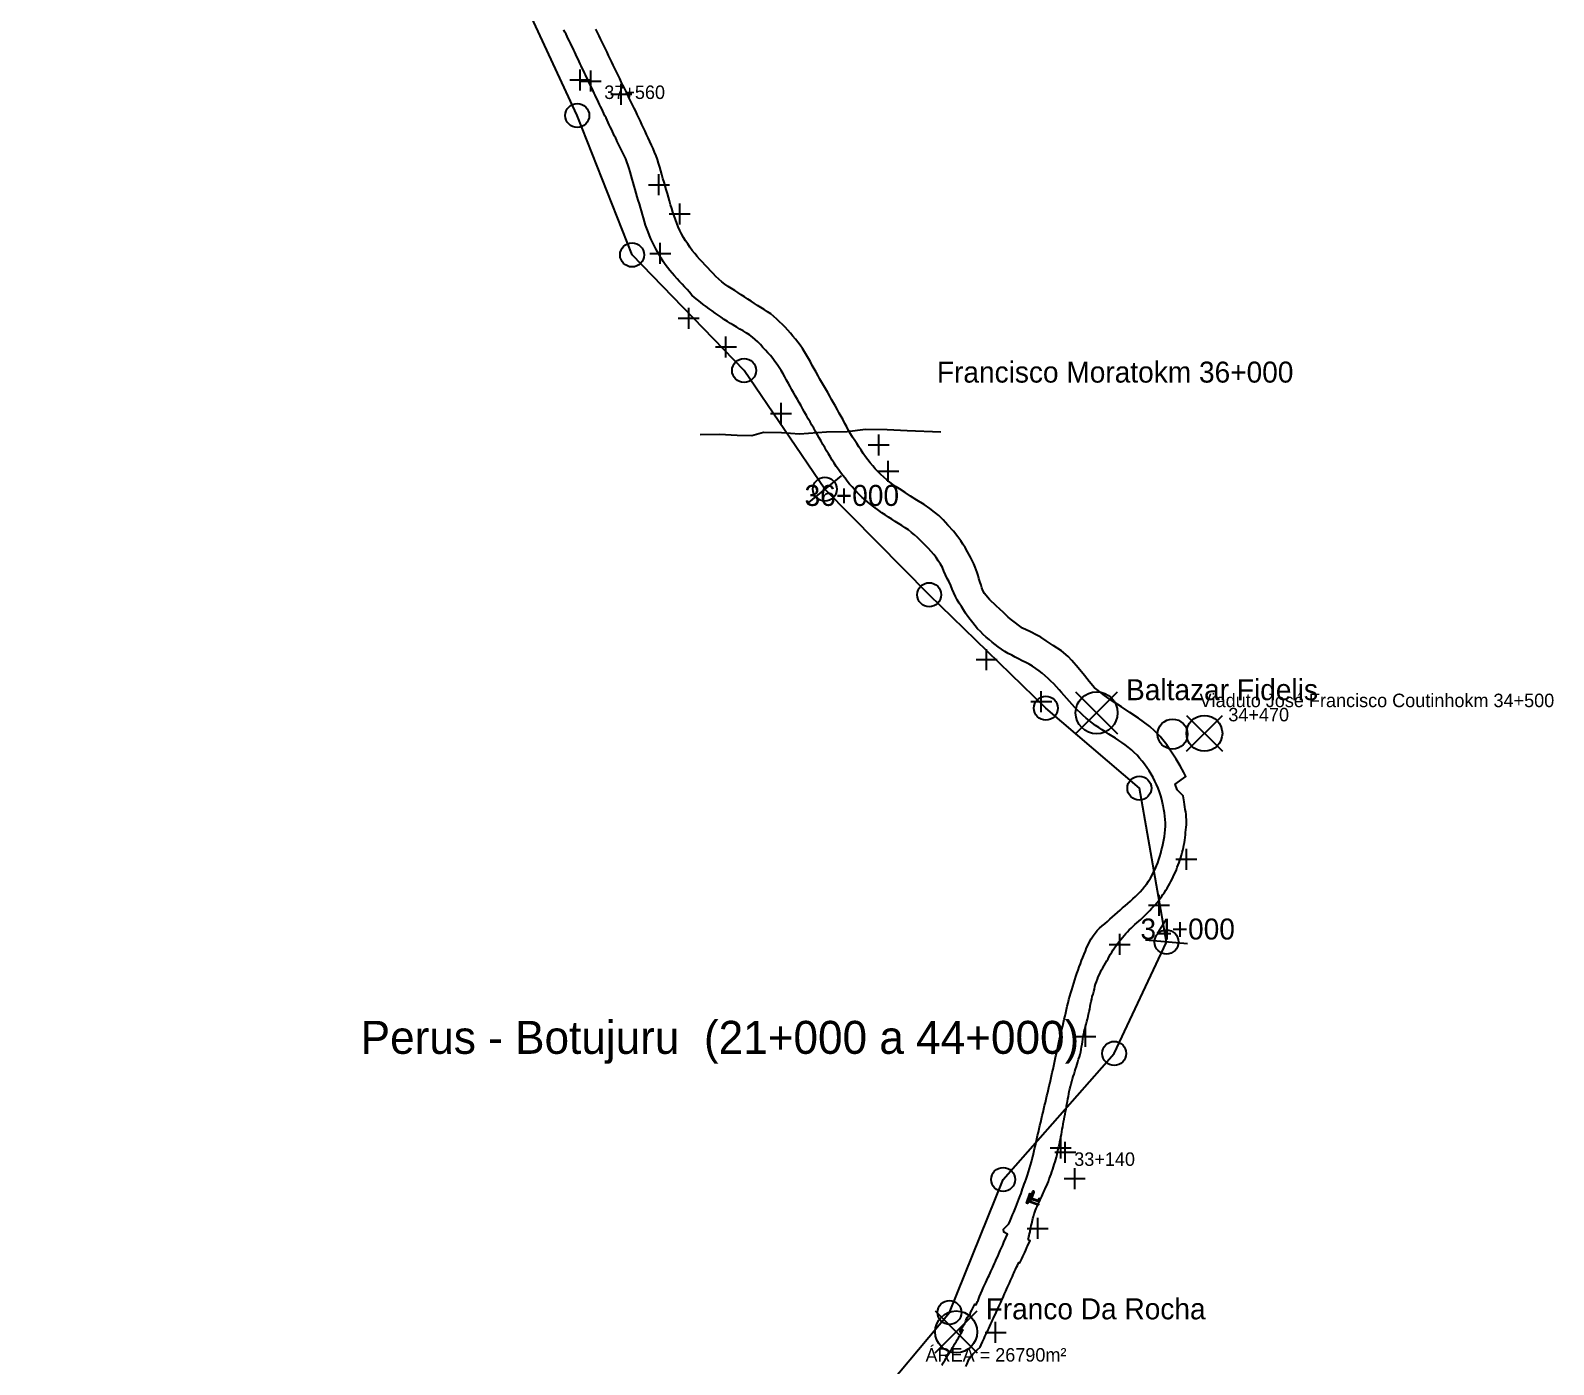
# Model space of a CAD drawing. Header units: metres. Extents: x 286341 to 332373, y 7396700 to 7466215.
# Drawn here: x 320053 to 325132, y 7418545 to 7422994 of the extents above; entities that cross this region are included whole.
import ezdxf

# ---------------------------------------------------------------- set-up
doc = ezdxf.new("R2010")
doc.units = ezdxf.units.M
for name, color, linetype in [('00-EIXO-TIC-RODAPE', 1, 'Continuous'), ('01-ESTACAS-MARCACAO', 3, 'Continuous'), ('02-TRECHOS-DIVISAO', 3, 'Continuous'), ('05-ESTACOES-LINHA7', 4, 'Continuous'), ('07-OBRAS-DE-ARTE', 30, 'Continuous'), ('08-VIADUTOS-NOMES', 30, 'Continuous'), ('09-PASSARELAS', 4, 'Continuous'), ('10-DRENAGEM-BUEIROS', 5, 'Continuous'), ('11-LIMITE-MUNICIPIOS', 8, 'Continuous'), ('12-FAIXA-DOMINIO', 9, 'Continuous'), ('13-DESAPROPRIACAO', 2, 'Continuous'), ('14-TIC-EIXO-REFERENCIA', 1, 'Continuous')]:
    doc.layers.add(name, color=color, linetype=linetype)

msp = doc.modelspace()

# ---------------------------------------------------------------- linework, layer by layer
at = {"layer": '00-EIXO-TIC-RODAPE'}
msp.add_lwpolyline([(320053.5, 7413747.2), (320393.3, 7414177.8), (320531.2, 7414705.6), (320849, 7415031.1), (321211.2, 7415439.1), (321430.1, 7415803.1), (321599.9, 7416261.8), (321754.1, 7416738.1), (321882.3, 7417205.2), (322087.7, 7417699.8), (322397.3, 7418147.9), (322847.7, 7418396.5), (323117.5, 7418718.8), (323296.4, 7419162.6), (323666.9, 7419582.9), (323841.4, 7419954.3), (323750.8, 7420467.3), (323439, 7420733.9), (323050, 7421112.4), (322702, 7421464.2), (322432.8, 7421860.2), (322059.3, 7422245.5), (321876.6, 7422710.5), (321666.3, 7423164.2)], dxfattribs=at)
at = {"layer": '01-ESTACAS-MARCACAO'}
for p, q in [((322756, 7421508.7), (322648, 7421419.6)), ((323911, 7419947.7), (323771.7, 7419960.9))]:
    msp.add_line(p, q, dxfattribs=at)
at = {"layer": '05-ESTACOES-LINHA7'}
for p, q in [((323538.3, 7420648.7), (323678.3, 7420788.7)), ((323538.3, 7420788.7), (323678.3, 7420648.7)), ((323070, 7418584.1), (323210, 7418724.1)), ((323070, 7418724.1), (323210, 7418584.1))]:
    msp.add_line(p, q, dxfattribs=at)
for centre in [(323608.3, 7420718.7), (323140, 7418654.1)]:
    msp.add_circle(centre, 70, dxfattribs=at)
at = {"layer": '07-OBRAS-DE-ARTE'}
for p, q in [((323907.4, 7420590.2), (324027.4, 7420710.2)), ((323907.4, 7420710.2), (324027.4, 7420590.2))]:
    msp.add_line(p, q, dxfattribs=at)
msp.add_circle((323967.4, 7420650.2), 60, dxfattribs=at)
at = {"layer": '08-VIADUTOS-NOMES'}
msp.add_circle((323861.5, 7420647.5), 50, dxfattribs=at)
at = {"layer": '09-PASSARELAS'}
for points in [[(323385.6, 7419115.3), (323385.6, 7419115.3), (323385.6, 7419115.3), (323388.3, 7419114.4), (323380.2, 7419092.2), (323413.5, 7419080.1), (323412.9, 7419078.2), (323380, 7419090.2), (323377.3, 7419082.7), (323374.1, 7419083.9), (323385.6, 7419115.3)], [(323394.8, 7419122.5), (323384.8, 7419095.3), (323385.7, 7419092.3), (323387.1, 7419091.8), (323390, 7419093), (323391.5, 7419097.2), (323411.7, 7419089.6), (323414.1, 7419087.9), (323416.8, 7419095.4), (323418.9, 7419094.2), (323420.1, 7419096.5), (323415.2, 7419099), (323412.5, 7419091.9), (323392.3, 7419099.4), (323400, 7419120.3), (323399, 7419123.3), (323397.7, 7419123.8), (323394.8, 7419122.5)], [(323379.5, 7419090.3), (323412.9, 7419078.2)], [(323380.2, 7419092.2), (323413.5, 7419080.1)], [(323414.7, 7419077.5), (323415.4, 7419079.4), (323413.5, 7419080.1), (323412.9, 7419078.2)], [(323414.7, 7419079.5), (323414.2, 7419077.8), (323413.4, 7419079), (323414.7, 7419079.5)]]:
    msp.add_lwpolyline(points, dxfattribs=at)
at = {"layer": '10-DRENAGEM-BUEIROS'}
for points in [[(321886.7, 7422794), (321886.7, 7422864)], [(321921.7, 7422790.5), (321921.7, 7422860.5)], [(321851.7, 7422829), (321921.7, 7422829)], [(321886.7, 7422825.5), (321956.7, 7422825.5)], [(322023.5, 7422746.5), (322023.5, 7422816.5)], [(321988.5, 7422781.5), (322058.5, 7422781.5)], [(322148.7, 7422444.4), (322148.7, 7422514.4)], [(322113.7, 7422479.4), (322183.7, 7422479.4)], [(322218.4, 7422347.4), (322218.4, 7422417.4)], [(322183.4, 7422382.4), (322253.4, 7422382.4)], [(322118.2, 7422250.6), (322188.2, 7422250.6)], [(322153.2, 7422215.6), (322153.2, 7422285.6)], [(322248.2, 7421999.5), (322248.2, 7422069.5)], [(322213.2, 7422034.5), (322283.2, 7422034.5)], [(322372.3, 7421903.7), (322372.3, 7421973.7)], [(322337.3, 7421938.7), (322407.3, 7421938.7)], [(322556.4, 7421682.1), (322556.4, 7421752.1)], [(322521.4, 7421717.1), (322591.4, 7421717.1)], [(322881.9, 7421576.8), (322881.9, 7421646.8)], [(322846.9, 7421611.8), (322916.9, 7421611.8)], [(322913.4, 7421488.9), (322913.4, 7421558.9)], [(322878.4, 7421523.9), (322948.4, 7421523.9)], [(323241.2, 7420861.2), (323241.2, 7420931.2)], [(323206.2, 7420896.2), (323276.2, 7420896.2)], [(323423.7, 7420721.2), (323423.7, 7420791.2)], [(323388.7, 7420756.2), (323458.7, 7420756.2)], [(323872.7, 7420230.5), (323942.7, 7420230.5)], [(323907.7, 7420195.5), (323907.7, 7420265.5)], [(323781.3, 7420076.9), (323851.3, 7420076.9)], [(323816.3, 7420041.9), (323816.3, 7420111.9)], [(323685.2, 7419911.3), (323685.2, 7419981.3)], [(323650.2, 7419946.3), (323720.2, 7419946.3)], [(323571.1, 7419604.3), (323571.1, 7419674.3)], [(323536.1, 7419639.3), (323606.1, 7419639.3)], [(323453.6, 7419267.8), (323523.6, 7419267.8)], [(323488.6, 7419232.8), (323488.6, 7419302.8)], [(323503.8, 7419218.4), (323503.8, 7419288.4)], [(323468.8, 7419253.4), (323538.8, 7419253.4)], [(323500.1, 7419165.5), (323570.1, 7419165.5)], [(323535.1, 7419130.5), (323535.1, 7419200.5)], [(323412.2, 7418964), (323412.2, 7419034)], [(323377.2, 7418999), (323447.2, 7418999)], [(323236.2, 7418652.3), (323306.2, 7418652.3)], [(323271.2, 7418617.3), (323271.2, 7418687.3)]]:
    msp.add_lwpolyline(points, dxfattribs=at)
at = {"layer": '11-LIMITE-MUNICIPIOS'}
msp.add_lwpolyline([(323088.9, 7421654.1), (322976.4, 7421658.8), (322910.2, 7421662.6), (322837.4, 7421663.5), (322776, 7421656), (322707.9, 7421655), (322618.1, 7421647.4), (322557.6, 7421652.2), (322497.1, 7421653.1), (322458.3, 7421642.7), (322409.2, 7421643.7), (322350.6, 7421646.5), (322286.3, 7421645.5)], dxfattribs=at)
at = {"layer": '12-FAIXA-DOMINIO'}
for points in [[(323092.2, 7418543.2), (323094.4, 7418546.9), (323096.7, 7418550.5), (323099, 7418554.1), (323101.2, 7418557.8), (323103.3, 7418561.5), (323105.5, 7418565.3), (323107.7, 7418568.9), (323110, 7418572.5), (323112.3, 7418576.1), (323114.6, 7418579.8), (323116.8, 7418583.4), (323119.1, 7418587.1), (323121.3, 7418590.7), (323123.6, 7418594.4), (323125.8, 7418598), (323128, 7418601.7), (323130.2, 7418605.4), (323132.4, 7418609.1), (323134.6, 7418612.8), (323136.9, 7418616.4), (323139.1, 7418620), (323141.4, 7418623.7), (323143.7, 7418627.3), (323146, 7418631), (323148.2, 7418634.6), (323150.4, 7418638.3), (323152.5, 7418642), (323154.5, 7418645.8), (323156.5, 7418649.7), (323158.4, 7418653.5), (323160.3, 7418657.3), (323162.1, 7418661.2), (323156.6, 7418652.2), (323151.8, 7418655.6), (323163.6, 7418674.6), (323166.4, 7418679.1), (323168.3, 7418682.1), (323170.8, 7418686.2), (323172.6, 7418690.9), (323173.8, 7418694.1), (323174.9, 7418697.7), (323177.2, 7418702.9), (323182.2, 7418708.7), (323184.3, 7418710), (323186.4, 7418711.3), (323188.1, 7418718.8), (323192.2, 7418726.5), (323202.7, 7418746.2), (323206.3, 7418744.2), (323211.5, 7418755), (323213.4, 7418759), (323216.5, 7418769.3), (323217.7, 7418772.7), (323222.2, 7418782.4), (323226.6, 7418792.2), (323231.5, 7418803.5), (323236, 7418812.6), (323239, 7418818.9), (323242.2, 7418826.7), (323247.1, 7418837), (323249.5, 7418842), (323253, 7418849.8), (323256, 7418856.1), (323257.8, 7418859.8), (323259.7, 7418864), (323262, 7418869.2), (323264.2, 7418874.3), (323267.7, 7418882.1), (323270.8, 7418888.9), (323273.8, 7418895.7), (323278.3, 7418905.9), (323282.3, 7418914.9), (323284.4, 7418919.7), (323287.1, 7418925.8), (323291.8, 7418936.5), (323295, 7418943.9), (323299.3, 7418953.3), (323305.6, 7418967.4), (323311.2, 7418980.4), (323298.6, 7418986.7), (323297.8, 7418996.4), (323305.8, 7419004.3), (323315.9, 7419014.2), (323320.1, 7419024.4), (323324.6, 7419035.7), (323328.3, 7419044.6), (323332.1, 7419053.5), (323334.7, 7419059.5), (323338.6, 7419069.6), (323342.4, 7419079.4), (323345.6, 7419087.8), (323349, 7419096.9), (323353.3, 7419107.8), (323356.4, 7419116.1), (323359, 7419123.5), (323361.6, 7419131.2), (323363.8, 7419137.2), (323367.2, 7419147.3), (323369.8, 7419154.7), (323373.1, 7419163.2), (323375.8, 7419170.5), (323377.9, 7419176.6), (323381.5, 7419188), (323384.7, 7419198.8), (323387.7, 7419209.8), (323390.6, 7419220.8), (323393.4, 7419231.8), (323396.2, 7419242.8), (323398.8, 7419253.8), (323401.4, 7419264.9), (323403.9, 7419276), (323406.3, 7419287), (323408.8, 7419298.1), (323411.3, 7419309.2), (323414, 7419320.2), (323416.6, 7419331.3), (323419.3, 7419342.3), (323421.9, 7419353.4), (323424.5, 7419364.4), (323427.1, 7419375.5), (323429.7, 7419386.5), (323432.3, 7419397.6), (323434.8, 7419408.7), (323437.4, 7419419.7), (323439.9, 7419430.8), (323442.5, 7419441.8), (323445.2, 7419452.9), (323447.9, 7419463.9), (323450.5, 7419474.9), (323453, 7419486), (323455.5, 7419497.1), (323458, 7419508.2), (323460.4, 7419519.3), (323462.9, 7419530.3), (323465.4, 7419541.4), (323467.8, 7419552.5), (323470.3, 7419563.6), (323472.7, 7419574.7), (323475.2, 7419585.8), (323477.6, 7419596.9), (323480, 7419607.9), (323482.5, 7419619), (323485, 7419630.1), (323487.4, 7419641.2), (323489.9, 7419652.3), (323492.5, 7419663.3), (323495.1, 7419674.4), (323497.7, 7419685.4), (323500.3, 7419696.5), (323502.8, 7419707.6), (323505.3, 7419718.6), (323507.8, 7419729.7), (323510.4, 7419740.8), (323513.1, 7419751.8), (323516, 7419762.8), (323519.2, 7419773.7), (323522.6, 7419784.5), (323525.9, 7419795.4), (323529, 7419806.3), (323532, 7419817.2), (323535.1, 7419828.2), (323538.5, 7419839), (323542.2, 7419849.7), (323546.2, 7419860.3), (323550.2, 7419871), (323554.2, 7419881.6), (323558.2, 7419892.2), (323562.2, 7419902.9), (323566.3, 7419913.5), (323570.6, 7419924), (323575, 7419934.4), (323579.8, 7419944.8), (323584.8, 7419954.9), (323590.3, 7419964.9), (323596.3, 7419974.5), (323603, 7419983.7), (323610.3, 7419992.4), (323618.3, 7420000.5), (323626.8, 7420008.1), (323635.5, 7420015.4), (323644.2, 7420022.7), (323652.7, 7420030.2), (323661.1, 7420037.8), (323669.4, 7420045.5), (323677.9, 7420053.1), (323686.4, 7420060.6), (323694.9, 7420068.1), (323703.6, 7420075.5), (323712.2, 7420082.8), (323720.8, 7420090.2), (323729.3, 7420097.8), (323737.6, 7420105.6), (323745.6, 7420113.6), (323753.4, 7420121.8), (323761, 7420130.3), (323768.3, 7420139), (323775.2, 7420148.1), (323781.6, 7420157.4), (323787.5, 7420167.1), (323793, 7420177.1), (323798.2, 7420187.2), (323803, 7420197.5), (323807.7, 7420207.8), (323811.9, 7420218.4), (323815.7, 7420229.1), (323819.1, 7420239.9), (323822.2, 7420250.8), (323825, 7420261.8), (323827.6, 7420272.9), (323829.9, 7420284), (323832.1, 7420295.2), (323834, 7420306.4), (323835.7, 7420317.6), (323836.9, 7420328.9), (323837.5, 7420340.2), (323837.5, 7420351.6), (323836.8, 7420362.9), (323835.7, 7420374.2), (323834.1, 7420385.5), (323832.3, 7420396.7), (323830.1, 7420409), (323829.4, 7420413.2), (323825.3, 7420429.6), (323821.9, 7420442.3), (323818, 7420454.8), (323813.4, 7420467.2), (323808.4, 7420479.3), (323802.8, 7420491.2), (323796.8, 7420502.9), (323790.3, 7420514.3), (323783.3, 7420525.4), (323775.9, 7420536.3), (323768.2, 7420546.9), (323760, 7420557.2), (323751.6, 7420567.3), (323742.9, 7420577.1), (323733.7, 7420586.5), (323724, 7420595.4), (323713.9, 7420603.8), (323703.4, 7420611.7), (323692.7, 7420619.3), (323681.8, 7420626.6), (323670.8, 7420633.8), (323659.7, 7420640.8), (323648.6, 7420647.8), (323637.6, 7420654.9), (323626.5, 7420662), (323615.6, 7420669.3), (323604.8, 7420676.8), (323594.2, 7420684.6), (323583.8, 7420692.6), (323573.7, 7420701), (323563.8, 7420709.6), (323554.1, 7420718.4), (323544.6, 7420727.6), (323535.4, 7420736.9), (323526.4, 7420746.5), (323517.6, 7420756.2), (323508.9, 7420766), (323500.2, 7420775.9), (323491.6, 7420785.9), (323483, 7420795.7), (323474.2, 7420805.5), (323465.1, 7420815), (323455.9, 7420824.3), (323446.3, 7420833.3), (323436.6, 7420842.1), (323426.6, 7420850.7), (323416.3, 7420858.9), (323405.7, 7420866.6), (323394.7, 7420873.7), (323383.3, 7420880.3), (323371.7, 7420886.5), (323360, 7420892.4), (323348.3, 7420898.3), (323336.6, 7420904.3), (323325, 7420910.4), (323313.5, 7420916.8), (323302.2, 7420923.5), (323291.2, 7420930.7), (323280.4, 7420938.2), (323269.8, 7420946), (323259.5, 7420954.2), (323249.5, 7420962.6), (323239.6, 7420971.3), (323230, 7420980.2), (323220.6, 7420989.4), (323211.6, 7420998.9), (323203.1, 7421008.9), (323195, 7421019.2), (323187, 7421029.7), (323179.2, 7421040.3), (323171.5, 7421050.9), (323164.2, 7421061.8), (323157.2, 7421072.9), (323150.4, 7421084.2), (323143.8, 7421095.5), (323137.4, 7421107), (323131.7, 7421118.8), (323126.7, 7421131), (323121.8, 7421143.1), (323116.1, 7421154.9), (323110, 7421166.5), (323104.1, 7421178.3), (323099.1, 7421190.5), (323094.3, 7421202.7), (323087.3, 7421213.8), (323080.2, 7421224.9), (323073.3, 7421236.1), (323065.8, 7421246.7), (323057.1, 7421256.6), (323048, 7421266.1), (323038.7, 7421275.4), (323029.4, 7421284.7), (323020.1, 7421293.9), (323010.6, 7421303), (323000.9, 7421311.9), (322990.9, 7421320.4), (322980.5, 7421328.3), (322969.7, 7421335.9), (322958.7, 7421343.1), (322947.6, 7421350.1), (322936.5, 7421357.1), (322925.4, 7421364), (322914.3, 7421371.1), (322903.3, 7421378.3), (322892.5, 7421385.8), (322881.8, 7421393.4), (322865.3, 7421405.5), (322865, 7421405.8), (322855.3, 7421413.3), (322845.6, 7421421), (322836.1, 7421428.8), (322826.8, 7421436.8), (322817.9, 7421445.2), (322809.2, 7421454), (322800.9, 7421463), (322792.7, 7421472.2), (322784.8, 7421481.6), (322777, 7421491.1), (322769.3, 7421500.8), (322761.8, 7421510.5), (322754.4, 7421520.3), (322747.2, 7421530.2), (322740.3, 7421540.4), (322733.6, 7421550.7), (322727, 7421561.1), (322720.5, 7421571.5), (322714, 7421582), (322707.7, 7421592.6), (322701.5, 7421603.2), (322695.4, 7421613.8), (322689.3, 7421624.5), (322683.2, 7421635.2), (322677.2, 7421645.9), (322671.1, 7421656.6), (322665, 7421667.3), (322658.9, 7421677.9), (322652.8, 7421688.6), (322646.7, 7421699.3), (322640.6, 7421710), (322634.7, 7421720.7), (322628.7, 7421731.5), (322622.8, 7421742.3), (322616.8, 7421753), (322610.8, 7421763.7), (322604.7, 7421774.4), (322598.5, 7421785.1), (322592.5, 7421795.8), (322586.5, 7421806.5), (322580.7, 7421817.3), (322574.7, 7421828.1), (322568.7, 7421838.8), (322562.6, 7421849.5), (322556.2, 7421860), (322549.6, 7421870.3), (322542.8, 7421880.6), (322535.7, 7421890.7), (322528.3, 7421900.5), (322520.5, 7421910), (322512.3, 7421919.1), (322503.9, 7421928.2), (322495.7, 7421937.3), (322487.6, 7421946.5), (322479, 7421955.4), (322470, 7421963.8), (322460.5, 7421971.7), (322450.6, 7421978.8), (322440.2, 7421985.5), (322429.7, 7421991.9), (322419.1, 7421998.1), (322408.5, 7422004.4), (322398, 7422010.8), (322387.6, 7422017.2), (322377.2, 7422023.8), (322366.9, 7422030.6), (322356.8, 7422037.5), (322346.7, 7422044.5), (322336.7, 7422051.7), (322326.7, 7422058.8), (322316.7, 7422066), (322306.8, 7422073.2), (322296.8, 7422080.5), (322287, 7422087.8), (322277.2, 7422095.3), (322267.7, 7422103.1), (322259.1, 7422111.9), (322251, 7422121.2), (322242.8, 7422130.4), (322234.4, 7422139.3), (322225.9, 7422148.2), (322217.5, 7422157.2), (322209.3, 7422166.3), (322201.1, 7422175.5), (322192.9, 7422184.7), (322185, 7422194.1), (322177.4, 7422203.7), (322170.1, 7422213.7), (322163.2, 7422223.8), (322156.6, 7422234.2), (322150.3, 7422244.8), (322144.2, 7422255.5), (322138.4, 7422266.3), (322132.8, 7422277.2), (322127.4, 7422288.3), (322122.2, 7422299.5), (322117.2, 7422310.7), (322112.5, 7422322.1), (322108.1, 7422333.5), (322104.1, 7422345.2), (322100.4, 7422356.9), (322097, 7422368.7), (322093.7, 7422380.5), (322090.4, 7422392.4), (322087, 7422404.2), (322083.6, 7422416), (322080.1, 7422427.8), (322076.6, 7422439.6), (322073.1, 7422451.4), (322069.7, 7422463.2), (322066.4, 7422475), (322063, 7422486.9), (322059.6, 7422498.7), (322056.2, 7422510.5), (322052.9, 7422522.3), (322049.6, 7422533.8), (322038.6, 7422565.6), (322008.8, 7422626.2), (322008.5, 7422627), (322004.9, 7422634.5), (322001.2, 7422642), (321997.6, 7422649.6), (321994, 7422657.1), (321990.4, 7422664.6), (321986.8, 7422672.2), (321983.2, 7422679.7), (321979.6, 7422687.3), (321976.1, 7422694.8), (321972.5, 7422702.4), (321968.9, 7422709.9), (321965.3, 7422717.4), (321961.7, 7422725), (321958, 7422732.5), (321954.4, 7422740), (321950.8, 7422747.5), (321947.2, 7422755.1), (321943.6, 7422762.6), (321940.1, 7422770.2), (321936.5, 7422777.8), (321933, 7422785.3), (321929.4, 7422792.9), (321925.8, 7422800.4), (321922.2, 7422807.9), (321918.6, 7422815.5), (321915, 7422823), (321911.4, 7422830.5), (321907.8, 7422838.1), (321904.3, 7422845.7), (321900.7, 7422853.2), (321897, 7422860.7), (321893.4, 7422868.2), (321889.8, 7422875.8), (321886.2, 7422883.3), (321882.7, 7422890.9), (321879.2, 7422898.5), (321875.7, 7422906.1), (321872.2, 7422913.7), (321868.7, 7422921.2), (321865, 7422928.7), (321861.4, 7422936.2), (321857.7, 7422943.7), (321854, 7422951.2), (321850.3, 7422958.7), (321846.6, 7422966.2), (321843, 7422973.7), (321839.3, 7422981.2), (321835.7, 7422988.8), (321832.1, 7422996.3)], [(323172.2, 7418538.5), (323176.3, 7418547.5), (323180.2, 7418556.6), (323183.5, 7418564.3), (323187.7, 7418571.1), (323189.1, 7418573), (323191.9, 7418571.8), (323195.3, 7418578.8), (323196.7, 7418581.5), (323202.1, 7418586.5), (323210.2, 7418594.9), (323220.2, 7418603.8), (323223.3, 7418610.8), (323228.2, 7418621.5), (323233, 7418631.9), (323235.9, 7418638.3), (323240.4, 7418647.9), (323243.9, 7418655.6), (323246.3, 7418660.6), (323248.5, 7418665.7), (323252, 7418672.8), (323255.9, 7418681.2), (323258.7, 7418687.6), (323261.5, 7418693.5), (323264.4, 7418699.6), (323266.9, 7418705.1), (323270.6, 7418713), (323273.5, 7418719.3), (323278, 7418729.1), (323281.2, 7418736.7), (323284.3, 7418743.2), (323288.4, 7418752.2), (323291.1, 7418758.3), (323294, 7418764.9), (323297.4, 7418772), (323301.4, 7418781.4), (323305.5, 7418789.8), (323308, 7418796.1), (323310.9, 7418802.8), (323314.4, 7418810.2), (323317.4, 7418816.7), (323321.4, 7418825.7), (323324.5, 7418832.7), (323327.2, 7418838.8), (323330.3, 7418845.8), (323332.3, 7418850.2), (323334.9, 7418856), (323337.8, 7418862.5), (323341.3, 7418870.2), (323344, 7418875.9), (323347.3, 7418883.3), (323348.5, 7418885.9), (323352.5, 7418884), (323357, 7418893.5), (323359, 7418898), (323362.5, 7418905.4), (323365.7, 7418912.5), (323368.5, 7418918.7), (323372.1, 7418926.4), (323375.9, 7418935.2), (323378.3, 7418940.3), (323382.6, 7418949.6), (323386.1, 7418957.5), (323383.5, 7418959.1), (323381.9, 7418960.6), (323380.8, 7418962.2), (323380.4, 7418963.6), (323380.7, 7418965.2), (323381.2, 7418966.9), (323382.4, 7418970.9), (323383.3, 7418973.3), (323382.2, 7418973.9), (323383.5, 7418977.5), (323384.3, 7418981.1), (323386.1, 7418987.8), (323386.8, 7418991.6), (323387.9, 7418996.9), (323389, 7419002.1), (323390.4, 7419008.5), (323392, 7419015.3), (323393.1, 7419021.3), (323394.3, 7419026.5), (323395.5, 7419032.1), (323397.4, 7419038.7), (323398.8, 7419043.6), (323400.2, 7419047.8), (323402.1, 7419053), (323404.8, 7419059.8), (323407.1, 7419065.6), (323410, 7419072), (323412.6, 7419077.6), (323415.8, 7419084.8), (323417.3, 7419088.5), (323420, 7419094.6), (323423.1, 7419101.1), (323425, 7419105.6), (323427.5, 7419111.3), (323430.1, 7419116.9), (323431.7, 7419120.9), (323434.6, 7419127.1), (323436.8, 7419131.6), (323444.3, 7419148.1), (323447.4, 7419156.1), (323450.5, 7419164.1), (323453.5, 7419172.1), (323456.4, 7419180.2), (323459.1, 7419188.3), (323461.7, 7419196.5), (323464.3, 7419204.7), (323467.1, 7419212.8), (323470, 7419220.9), (323472.7, 7419229), (323474.9, 7419237.3), (323476.7, 7419245.7), (323478.3, 7419254.1), (323480.1, 7419262.5), (323482, 7419270.9), (323483.9, 7419279.2), (323485.8, 7419287.6), (323487.5, 7419296), (323489.2, 7419304.4), (323490.8, 7419312.8), (323492.3, 7419321.3), (323493.8, 7419329.7), (323495.2, 7419338.2), (323496.7, 7419346.6), (323498.2, 7419355.1), (323499.8, 7419363.5), (323501.4, 7419371.9), (323503, 7419380.3), (323504.7, 7419388.8), (323506.3, 7419397.2), (323507.8, 7419405.6), (323509.3, 7419414.1), (323510.8, 7419422.5), (323512.4, 7419431), (323514, 7419439.4), (323515.6, 7419447.8), (323517.2, 7419456.2), (323518.8, 7419464.7), (323520.6, 7419473), (323522.8, 7419481.3), (323525.2, 7419489.6), (323527.8, 7419497.7), (323530.5, 7419505.9), (323533.1, 7419514.1), (323535.5, 7419522.3), (323538, 7419530.5), (323540.6, 7419538.7), (323543.2, 7419546.8), (323545.8, 7419555), (323548.2, 7419563.2), (323550.8, 7419571.4), (323553.8, 7419579.5), (323555.7, 7419587.8), (323556.8, 7419596.3), (323558.2, 7419604.8), (323559.6, 7419613.3), (323560.9, 7419621.7), (323562.3, 7419630.2), (323563.8, 7419638.7), (323565.4, 7419647.1), (323567, 7419655.5), (323568.7, 7419663.9), (323570.7, 7419672.2), (323572.9, 7419680.5), (323575.1, 7419688.8), (323577.3, 7419697.1), (323579.5, 7419705.4), (323581.6, 7419713.7), (323583.6, 7419722.1), (323585.3, 7419730.5), (323586.8, 7419738.9), (323588.3, 7419747.4), (323589.9, 7419755.8), (323591.8, 7419764.2), (323593.9, 7419772.5), (323596.2, 7419780.7), (323598.6, 7419789), (323600.7, 7419797.3), (323602.7, 7419805.6), (323605, 7419813.9), (323607.7, 7419822), (323610.8, 7419830), (323613.9, 7419838), (323617.3, 7419845.9), (323621, 7419853.7), (323625, 7419861.2), (323629.2, 7419868.7), (323633.5, 7419876.2), (323637.7, 7419883.6), (323642, 7419891.1), (323646.2, 7419898.5), (323650.5, 7419905.9), (323654.8, 7419913.3), (323659.2, 7419920.7), (323663.7, 7419928), (323668.3, 7419935.3), (323673.1, 7419942.4), (323678.1, 7419949.4), (323683.2, 7419956.2), (323688.5, 7419963), (323694, 7419969.6), (323699.6, 7419976.1), (323705.3, 7419982.5), (323711.1, 7419988.8), (323717.1, 7419995), (323723.2, 7420001), (323729.6, 7420006.8), (323736, 7420012.4), (323742.5, 7420018.1), (323748.9, 7420023.7), (323755.3, 7420029.4), (323761.6, 7420035.2), (323767.8, 7420041.2), (323773.9, 7420047.2), (323779.9, 7420053.4), (323785.8, 7420059.6), (323791.7, 7420065.8), (323797.5, 7420072.2), (323803.1, 7420078.6), (323808.7, 7420085.2), (323814.1, 7420091.8), (323819.4, 7420098.6), (323824.5, 7420105.5), (323829.5, 7420112.5), (323834.3, 7420119.6), (323838.9, 7420126.8), (323843.4, 7420134.1), (323847.7, 7420141.5), (323851.8, 7420149), (323855.9, 7420156.6), (323859.8, 7420164.2), (323863.5, 7420172), (323867.2, 7420179.7), (323870.7, 7420187.6), (323874, 7420195.4), (323877.3, 7420203.4), (323880.4, 7420211.4), (323883.4, 7420219.4), (323886.2, 7420227.5), (323888.8, 7420235.7), (323891.1, 7420244), (323893.2, 7420252.3), (323895.3, 7420260.6), (323897.4, 7420269), (323899.4, 7420277.3), (323901.2, 7420285.7), (323902.6, 7420294.1), (323903.5, 7420302.7), (323904.2, 7420311.2), (323904.9, 7420319.8), (323905.9, 7420328.3), (323907.2, 7420336.8), (323907.9, 7420345.3), (323907.9, 7420353.9), (323907.6, 7420362.5), (323907.1, 7420371), (323906.4, 7420379.6), (323905.2, 7420388.1), (323903.9, 7420396.5), (323902.4, 7420405), (323901.4, 7420413.4), (323900.1, 7420421.6), (323896.5, 7420442.2), (323876.4, 7420462.2), (323869.9, 7420481), (323905.2, 7420505.8), (323898.5, 7420520), (323886.9, 7420541.6), (323873.8, 7420564.1), (323851.5, 7420597.6), (323841.9, 7420612.1), (323828.6, 7420629), (323819.6, 7420639.3), (323802, 7420657), (323785.1, 7420672.7), (323764.5, 7420688.6), (323747.8, 7420700.6), (323718.5, 7420719.6), (323691, 7420738.1), (323657.9, 7420759.5), (323634.6, 7420776.8), (323609, 7420796), (323600.8, 7420801.9), (323583.6, 7420823.5), (323568.2, 7420842.6), (323546.3, 7420868.7), (323525.5, 7420892.8), (323513.9, 7420906.3), (323491.4, 7420925.2), (323463, 7420942.9), (323440, 7420958.7), (323421.8, 7420970.5), (323411, 7420976.4), (323385.5, 7420989.3), (323361.2, 7421001.3), (323324.1, 7421028.4), (323313.2, 7421037.1), (323297.9, 7421053.2), (323272.8, 7421075.2), (323251, 7421097), (323238.3, 7421110.9), (323234.5, 7421116.3), (323229.3, 7421126), (323226, 7421135.9), (323223.2, 7421144.4), (323219.2, 7421156.3), (323215.9, 7421166.5), (323212.8, 7421177), (323209.8, 7421186.5), (323206.7, 7421195.3), (323203.4, 7421204.7), (323198.7, 7421215.5), (323193.6, 7421226.3), (323188, 7421237.8), (323177.9, 7421255.8), (323169.6, 7421269.6), (323162.1, 7421281.5), (323155.5, 7421291.6), (323145.3, 7421305.8), (323130.7, 7421324.2), (323112.5, 7421344.9), (323096.6, 7421362), (323081.9, 7421376.1), (323068.1, 7421387.7), (323052.6, 7421399.4), (323033.1, 7421413.1), (323008.7, 7421427.8), (322988.2, 7421441), (322970.3, 7421453.7), (322950.6, 7421465.5), (322939.6, 7421472.5), (322928.8, 7421480), (322918.4, 7421487.9), (322908.2, 7421496.1), (322898.3, 7421504.6), (322888.7, 7421513.5), (322879.4, 7421522.6), (322870.4, 7421532), (322861.7, 7421541.8), (322853.3, 7421551.8), (322845.3, 7421562.2), (322837.6, 7421572.7), (322830.2, 7421583.4), (322822.9, 7421594.3), (322815.8, 7421605.2), (322808.7, 7421616.2), (322801.6, 7421627.1), (322794.5, 7421638.1), (322787.7, 7421649.3), (322781.2, 7421660.6), (322775, 7421672.1), (322769, 7421683.6), (322762.9, 7421695.2), (322756.7, 7421706.7), (322750.3, 7421718), (322743.8, 7421729.4), (322737.4, 7421740.7), (322731, 7421752.1), (322724.6, 7421763.5), (322718.2, 7421774.9), (322711.8, 7421786.3), (322705.4, 7421797.7), (322698.9, 7421809), (322692.4, 7421820.3), (322685.9, 7421831.6), (322679.3, 7421842.9), (322672.8, 7421854.2), (322666.4, 7421865.6), (322660.1, 7421877), (322653.9, 7421888.5), (322647.7, 7421900), (322641.2, 7421911.3), (322634.4, 7421922.5), (322627.2, 7421933.4), (322619.7, 7421944.1), (322611.8, 7421954.5), (322603.7, 7421964.7), (322595.5, 7421974.8), (322587.2, 7421985), (322578.7, 7421994.9), (322569.8, 7422004.4), (322560.6, 7422013.6), (322551.2, 7422022.8), (322541.8, 7422031.8), (322532.1, 7422040.5), (322521.9, 7422048.7), (322511.2, 7422056.1), (322500.2, 7422063.2), (322489.1, 7422070.1), (322478, 7422077.1), (322467, 7422084.1), (322456.1, 7422091.2), (322445.2, 7422098.3), (322434.3, 7422105.5), (322423.4, 7422112.7), (322412.5, 7422119.9), (322401.5, 7422126.9), (322390.4, 7422133.9), (322379.3, 7422140.8), (322368.5, 7422148.1), (322358.1, 7422156), (322348.3, 7422164.6), (322338.9, 7422173.7), (322329.9, 7422183.2), (322321, 7422192.7), (322312.2, 7422202.3), (322303.2, 7422211.8), (322294.2, 7422221.3), (322285.3, 7422230.8), (322276.5, 7422240.5), (322268.2, 7422250.5), (322260.1, 7422260.8), (322252.4, 7422271.3), (322244.9, 7422282), (322237.7, 7422292.9), (322230.9, 7422304.1), (322224.5, 7422315.4), (322218.5, 7422327), (322213.1, 7422339), (322208.3, 7422351.1), (322203.8, 7422363.3), (322199.7, 7422375.7), (322195.7, 7422388.2), (322191.7, 7422400.6), (322187.9, 7422413.1), (322184.2, 7422425.6), (322180.6, 7422438.2), (322177, 7422450.7), (322173.3, 7422463.2), (322169.7, 7422475.8), (322166, 7422488.3), (322162.4, 7422500.8), (322158.9, 7422513.4), (322155.4, 7422526), (322151.8, 7422538.5), (322147.9, 7422551), (322143.8, 7422563.4), (322139.4, 7422575.7), (322134.6, 7422587.8), (322129.6, 7422599.9), (322124.2, 7422611.8), (322118.7, 7422623.6), (322113, 7422636.3), (322107.8, 7422647.3), (322102.6, 7422658.3), (322097.4, 7422669.3), (322092.2, 7422680.3), (322087, 7422691.4), (322081.8, 7422702.4), (322076.6, 7422713.4), (322071.4, 7422724.4), (322066.1, 7422735.4), (322060.8, 7422746.4), (322055.5, 7422757.3), (322050.2, 7422768.3), (322044.9, 7422779.2), (322039.5, 7422790.2), (322034.1, 7422801.1), (322028.8, 7422812.1), (322023.4, 7422823), (322018, 7422833.9), (322012.7, 7422844.9), (322007.4, 7422855.8), (322002.1, 7422866.8), (321996.8, 7422877.8), (321991.6, 7422888.8), (321986.3, 7422899.8), (321981.1, 7422910.8), (321975.8, 7422921.8), (321970.5, 7422932.8), (321965.1, 7422943.7), (321959.8, 7422954.7), (321954.4, 7422965.6), (321949.1, 7422976.6), (321943.9, 7422987.5), (321938.7, 7422998.6)]]:
    msp.add_lwpolyline(points, dxfattribs=at)
at = {"layer": '14-TIC-EIXO-REFERENCIA'}
for centre in [(321876.6, 7422710.5), (322059.3, 7422245.5), (322432.8, 7421860.2), (322702, 7421464.2), (323050, 7421112.4), (323439, 7420733.9), (323750.8, 7420467.3), (323841.4, 7419954.3), (323666.9, 7419582.9), (323296.4, 7419162.6), (323117.5, 7418718.8)]:
    msp.add_circle(centre, 40, dxfattribs=at)

# ---------------------------------------------------------------- texts
at = {"layer": '01-ESTACAS-MARCACAO'}
for s, p in [('36+000', (322634.5, 7421408.5)), ('34+000', (323754.3, 7419962.6))]:
    msp.add_text(s, height=70, dxfattribs=at).set_placement(p)
at = {"layer": '02-TRECHOS-DIVISAO'}
msp.add_text('Perus - Botujuru  (21+000 a 44+000)', height=110, dxfattribs=at).set_placement((321154.4, 7419581.4))
at = {"layer": '05-ESTACOES-LINHA7'}
for s, p in [('Baltazar Fidelis', (323706.3, 7420760.7)), ('Franco Da Rocha', (323238, 7418696.1))]:
    msp.add_text(s, height=70, dxfattribs=at).set_placement(p)
at = {"layer": '07-OBRAS-DE-ARTE'}
msp.add_text('34+470', height=45, dxfattribs=at).set_placement((324047.4, 7420690.2))
at = {"layer": '08-VIADUTOS-NOMES'}
msp.add_text('Viaduto José Francisco Coutinhokm 34+500', height=45, dxfattribs=at).set_placement((323951.5, 7420737.5))
at = {"layer": '10-DRENAGEM-BUEIROS'}
for s, p in [('37+560', (321966.7, 7422765.5)), ('33+140', (323533.6, 7419207.8))]:
    msp.add_text(s, height=45, dxfattribs=at).set_placement(p)
at = {"layer": '11-LIMITE-MUNICIPIOS'}
msp.add_text('Francisco Moratokm 36+000', height=70, dxfattribs=at).set_placement((323075.6, 7421819.8))
at = {"layer": '13-DESAPROPRIACAO'}
msp.add_text('ÁREA = 26790m²', height=45, dxfattribs=at).set_placement((323037.7, 7418555.1))

doc.saveas('drawing.dxf')
